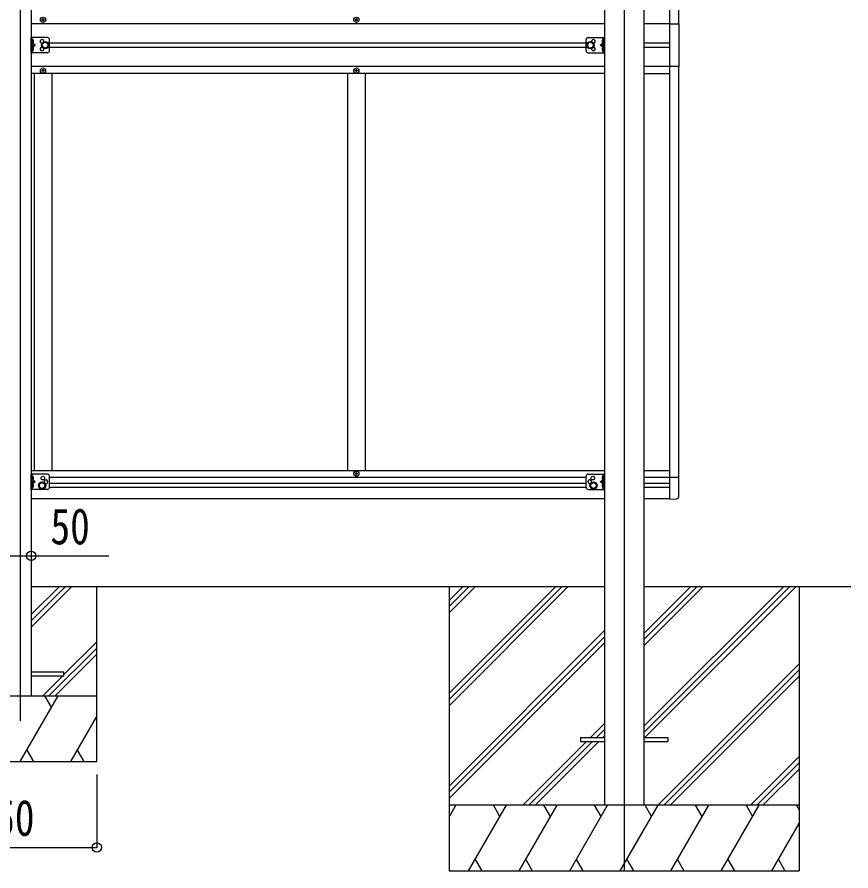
# Model space of a CAD drawing. Units: millimetres, scale not verified. Extents: x -10512 to 10512, y -7425 to 7425.
# Drawn here: x 63 to 1968, y -4631 to -2680 of the extents above; entities that cross this region are included whole.
import ezdxf
from ezdxf.enums import TextEntityAlignment as Align

# ---------------------------------------------------------------- set-up
doc = ezdxf.new("R2010")
doc.units = ezdxf.units.MM
doc.header["$LTSCALE"] = 30
for name, color, linetype in [('0-3_YKK_12', 2, 'Continuous'), ('0-4_YKK_13', 4, 'Continuous'), ('0-5_YKK_A1', 4, 'Continuous'), ('0-6_YKK_D', 6, 'Continuous')]:
    doc.layers.add(name, color=color, linetype=linetype)
doc.styles.add('ＭＳ ゴシック', font='')
doc.styles.get('ＭＳ ゴシック').set_extended_font_data('MS Gothic')

msp = doc.modelspace()

# ---------------------------------------------------------------- linework, layer by layer
at = {"layer": '0-3_YKK_12'}
for p, q in [((1449.94, -1456.26), (1449.94, -4630.66)), ((69.94, -1860.67), (69.94, -4287.53))]:
    msp.add_line(p, q, dxfattribs=at)
at = {"layer": '0-4_YKK_13'}
for p, q in [((120.44, -2685.64), (119.44, -2685.64)), ((123.44, -2686.64), (124.44, -2686.64)), ((836.44, -2685.64), (835.44, -2685.64)), ((839.44, -2686.64), (840.44, -2686.64)), ((94.94, -2761.64), (94.94, -2726.64)), ((131.94, -2726.64), (94.94, -2726.64)), ((97.44, -2761.64), (97.44, -2726.64)), ((1367.74, -2726.64), (1404.74, -2726.64)), ((1402.24, -2761.64), (1402.24, -2726.64)), ((1404.74, -2761.64), (1404.74, -2726.64)), ((97.94, -2739.14), (97.44, -2739.05)), ((97.44, -2744.14), (104.44, -2744.14)), ((97.94, -2731.14), (98.74, -2731.28)), ((97.94, -2739.14), (98.74, -2739)), ((97.94, -2749.14), (98.74, -2749.28)), ((136.94, -2756.64), (136.94, -2731.64)), ((1362.74, -2756.64), (1362.74, -2731.64)), ((1402.24, -2744.14), (1395.24, -2744.14)), ((1401.74, -2731.14), (1400.94, -2731.28)), ((1401.74, -2739.14), (1400.94, -2739)), ((1401.74, -2749.14), (1400.94, -2749.28)), ((1401.74, -2739.14), (1402.24, -2739.05)), ((131.94, -2761.64), (94.94, -2761.64)), ((97.94, -2757.14), (97.44, -2757.05)), ((97.94, -2757.14), (98.74, -2757)), ((1367.74, -2761.64), (1404.74, -2761.64)), ((1401.74, -2757.14), (1400.94, -2757)), ((1401.74, -2757.14), (1402.24, -2757.05)), ((120.44, -2802.64), (119.44, -2802.64)), ((123.44, -2801.64), (124.44, -2801.64)), ((836.44, -2802.64), (835.44, -2802.64)), ((839.44, -2801.64), (840.44, -2801.64)), ((94.94, -3759.14), (94.94, -3724.14)), ((131.94, -3724.14), (94.94, -3724.14)), ((97.44, -3759.14), (97.44, -3724.14)), ((836.44, -3722.64), (835.44, -3722.64)), ((839.44, -3723.64), (840.44, -3723.64)), ((1367.74, -3724.14), (1404.74, -3724.14)), ((1402.24, -3759.14), (1402.24, -3724.14)), ((1404.74, -3759.14), (1404.74, -3724.14)), ((97.94, -3736.64), (97.44, -3736.55)), ((97.44, -3741.64), (104.44, -3741.64)), ((97.94, -3728.64), (98.74, -3728.78)), ((97.94, -3736.64), (98.74, -3736.5)), ((136.94, -3754.14), (136.94, -3729.14)), ((1362.74, -3754.14), (1362.74, -3729.14)), ((1402.24, -3741.64), (1395.24, -3741.64)), ((1401.74, -3728.64), (1400.94, -3728.78)), ((1401.74, -3736.64), (1400.94, -3736.5)), ((1401.74, -3736.64), (1402.24, -3736.55)), ((1574.44, -3731.95), (1553.94, -3731.95)), ((1553.94, -3781.14), (1553.94, -3731.95)), ((1574.44, -3774.85), (1574.44, -3731.95)), ((131.94, -3759.14), (94.94, -3759.14)), ((97.94, -3754.64), (97.44, -3754.55)), ((97.94, -3746.64), (98.74, -3746.78)), ((97.94, -3754.64), (98.74, -3754.5)), ((1367.74, -3759.14), (1404.74, -3759.14)), ((1401.74, -3746.64), (1400.94, -3746.78)), ((1401.74, -3754.64), (1400.94, -3754.5)), ((1401.74, -3754.64), (1402.24, -3754.55)), ((1553.94, -3781.14), (1569.23, -3780.34)), ((94.94, -4184.66), (169.94, -4184.66)), ((1349.94, -4326.16), (1349.94, -4335.16)), ((1349.94, -4326.16), (1404.74, -4326.16)), ((1495.14, -4326.16), (1549.94, -4326.16)), ((1549.94, -4326.16), (1549.94, -4335.16)), ((1349.94, -4335.16), (1404.74, -4335.16)), ((1495.14, -4335.16), (1549.94, -4335.16))]:
    msp.add_line(p, q, dxfattribs=at)
for points in [[(119.44, -2685.64), (119.44, -2686.64), (120.44, -2686.64)], [(122.44, -2684.64), (122.44, -2683.64), (121.44, -2683.64), (121.44, -2684.64)], [(121.44, -2687.64), (121.44, -2688.64), (122.44, -2688.64), (122.44, -2687.64)], [(124.44, -2686.64), (124.44, -2685.64), (123.44, -2685.64)], [(835.44, -2685.64), (835.44, -2686.64), (836.44, -2686.64)], [(838.44, -2684.64), (838.44, -2683.64), (837.44, -2683.64), (837.44, -2684.64)], [(837.44, -2687.64), (837.44, -2688.64), (838.44, -2688.64), (838.44, -2687.64)], [(840.44, -2686.64), (840.44, -2685.64), (839.44, -2685.64)], [(1553.94, -2695.14), (1574.64, -2695.14), (1574.64, -2793.14), (1553.94, -2793.14)], [(97.06, -2735.14), (97.69, -2733.96), (99.92, -2732.84)], [(97.06, -2735.14), (97.69, -2736.33), (99.92, -2737.44)], [(97.94, -2739.14), (97.94, -2731.14), (97.44, -2731.23), (97.44, -2739.05)], [(97.44, -2749.14), (104.44, -2744.14), (97.44, -2739.14)], [(97.94, -2757.14), (97.94, -2749.14), (97.44, -2749.23), (97.44, -2757.05)], [(1402.24, -2749.14), (1395.24, -2744.14), (1402.24, -2739.14)], [(1402.62, -2735.14), (1401.99, -2733.96), (1399.76, -2732.84)], [(1402.62, -2735.14), (1401.99, -2736.33), (1399.76, -2737.44)], [(1401.74, -2739.14), (1401.74, -2731.14), (1402.24, -2731.23), (1402.24, -2739.05)], [(1401.74, -2757.14), (1401.74, -2749.14), (1402.24, -2749.23), (1402.24, -2757.05)], [(97.06, -2753.14), (97.69, -2751.96), (99.92, -2750.84)], [(97.06, -2753.14), (97.69, -2754.33), (99.92, -2755.44)], [(1402.62, -2753.14), (1401.99, -2751.96), (1399.76, -2750.84)], [(1402.62, -2753.14), (1401.99, -2754.33), (1399.76, -2755.44)], [(119.44, -2802.64), (119.44, -2801.64), (120.44, -2801.64)], [(121.44, -2800.64), (121.44, -2799.64), (122.44, -2799.64), (122.44, -2800.64)], [(122.44, -2803.64), (122.44, -2804.64), (121.44, -2804.64), (121.44, -2803.64)], [(124.44, -2801.64), (124.44, -2802.64), (123.44, -2802.64)], [(835.44, -2802.64), (835.44, -2801.64), (836.44, -2801.64)], [(837.44, -2800.64), (837.44, -2799.64), (838.44, -2799.64), (838.44, -2800.64)], [(838.44, -2803.64), (838.44, -2804.64), (837.44, -2804.64), (837.44, -2803.64)], [(840.44, -2801.64), (840.44, -2802.64), (839.44, -2802.64)], [(835.44, -3722.64), (835.44, -3723.64), (836.44, -3723.64)], [(838.44, -3721.64), (838.44, -3720.64), (837.44, -3720.64), (837.44, -3721.64)], [(837.44, -3724.64), (837.44, -3725.64), (838.44, -3725.64), (838.44, -3724.64)], [(840.44, -3723.64), (840.44, -3722.64), (839.44, -3722.64)], [(97.06, -3732.64), (97.69, -3731.46), (99.92, -3730.34)], [(97.06, -3732.64), (97.69, -3733.83), (99.92, -3734.94)], [(97.94, -3736.64), (97.94, -3728.64), (97.44, -3728.73), (97.44, -3736.55)], [(97.44, -3746.64), (104.44, -3741.64), (97.44, -3736.64)], [(1402.24, -3746.64), (1395.24, -3741.64), (1402.24, -3736.64)], [(1402.62, -3732.64), (1401.99, -3731.46), (1399.76, -3730.34)], [(1402.62, -3732.64), (1401.99, -3733.83), (1399.76, -3734.94)], [(1401.74, -3736.64), (1401.74, -3728.64), (1402.24, -3728.73), (1402.24, -3736.55)], [(97.06, -3750.64), (97.69, -3749.46), (99.92, -3748.34)], [(97.06, -3750.64), (97.69, -3751.83), (99.92, -3752.94)], [(97.94, -3754.64), (97.94, -3746.64), (97.44, -3746.73), (97.44, -3754.55)], [(1402.62, -3750.64), (1401.99, -3749.46), (1399.76, -3748.34)], [(1402.62, -3750.64), (1401.99, -3751.83), (1399.76, -3752.94)], [(1401.74, -3754.64), (1401.74, -3746.64), (1402.24, -3746.73), (1402.24, -3754.55)], [(169.94, -4184.66), (169.94, -4176.66), (94.94, -4176.66)]]:
    msp.add_lwpolyline(points, dxfattribs=at)
for points in [[(126.94, -2736.64), (120.44, -2740.39), (120.44, -2747.9), (126.94, -2751.65), (133.44, -2747.9), (133.44, -2740.39)], [(1372.74, -2736.64), (1379.24, -2740.39), (1379.24, -2747.9), (1372.74, -2751.65), (1366.24, -2747.9), (1366.24, -2740.39)], [(119.94, -3742.64), (113.44, -3746.39), (113.44, -3753.9), (119.94, -3757.65), (126.44, -3753.9), (126.44, -3746.39)], [(1379.74, -3742.64), (1386.24, -3746.39), (1386.24, -3753.9), (1379.74, -3757.65), (1373.24, -3753.9), (1373.24, -3746.39)]]:
    msp.add_lwpolyline(points, close=True, dxfattribs=at)
for centre, radius in [((121.94, -2686.14), 5.9), ((837.94, -2686.14), 5.9), ((126.94, -2744.14), 8.5), ((126.94, -2744.14), 7.5), ((126.94, -2744.14), 6.5), ((1372.74, -2744.14), 8.5), ((1372.74, -2744.14), 7.5), ((1372.74, -2744.14), 6.5), ((121.94, -2802.14), 5.9), ((837.94, -2802.14), 5.9), ((837.94, -3723.14), 5.9), ((119.94, -3750.14), 8.5), ((119.94, -3750.14), 7.5), ((119.94, -3750.14), 6.5), ((121.44, -3733.14), 4.25), ((1379.74, -3750.14), 8.5), ((1379.74, -3750.14), 7.5), ((1379.74, -3750.14), 6.5), ((1378.24, -3733.14), 4.25)]:
    msp.add_circle(centre, radius, dxfattribs=at)
for centre, radius, start, end in [((120.44, -2684.64), 1, 270, 0), ((120.44, -2687.64), 1, 0, 90), ((123.44, -2684.64), 1, 180, 270), ((123.44, -2687.64), 1, 90, 180), ((836.44, -2684.64), 1, 270, 0), ((836.44, -2687.64), 1, 0, 90), ((839.44, -2684.64), 1, 180, 270), ((839.44, -2687.64), 1, 90, 180), ((131.94, -2731.64), 5, 0, 90), ((1367.74, -2731.64), 5, 90, 180), ((98.59, -2732.17), 0.9, 32.05588, 80), ((98.59, -2738.11), 0.9, 280, 327.94412), ((98.59, -2750.17), 0.9, 32.05588, 80), ((93.84, -2735.14), 6.5, 327.94412, 32.05588), ((93.84, -2753.14), 6.5, 327.94412, 32.05588), ((119.94, -2735.64), 4.25, 353.70569, 265.23923), ((119.94, -2752.64), 4.25, 94.76077, 6.29431), ((1379.74, -2735.64), 4.25, 274.76077, 186.29431), ((1379.74, -2752.64), 4.25, 173.70569, 85.23923), ((1405.84, -2735.14), 6.5, 147.94412, 212.05588), ((1405.84, -2753.14), 6.5, 147.94412, 212.05588), ((1401.09, -2732.17), 0.9, 100, 147.94412), ((1401.09, -2738.11), 0.9, 212.05588, 260), ((1401.09, -2750.17), 0.9, 100, 147.94412), ((98.59, -2756.11), 0.9, 280, 327.94412), ((131.94, -2756.64), 5, 270, 0), ((1367.74, -2756.64), 5, 180, 270), ((1401.09, -2756.11), 0.9, 212.05588, 260), ((120.44, -2800.64), 1, 270, 0), ((120.44, -2803.64), 1, 0, 90), ((123.44, -2800.64), 1, 180, 270), ((123.44, -2803.64), 1, 90, 180), ((836.44, -2800.64), 1, 270, 0), ((836.44, -2803.64), 1, 0, 90), ((839.44, -2800.64), 1, 180, 270), ((839.44, -2803.64), 1, 90, 180), ((131.94, -3729.14), 5, 0, 90), ((836.44, -3721.64), 1, 270, 0), ((836.44, -3724.64), 1, 0, 90), ((839.44, -3721.64), 1, 180, 270), ((839.44, -3724.64), 1, 90, 180), ((1367.74, -3729.14), 5, 90, 180), ((98.59, -3729.67), 0.9, 32.05588, 80), ((98.59, -3735.61), 0.9, 280, 327.94412), ((93.84, -3732.64), 6.5, 327.94412, 32.05588), ((128.44, -3741.64), 4.25, 252.87654, 197.11996), ((1371.24, -3741.64), 4.25, 342.88004, 287.12346), ((1405.84, -3732.64), 6.5, 147.94412, 212.05588), ((1401.09, -3729.67), 0.9, 100, 147.94412), ((1401.09, -3735.61), 0.9, 212.05588, 260), ((98.59, -3747.67), 0.9, 32.05588, 80), ((98.59, -3753.61), 0.9, 280, 327.94412), ((93.84, -3750.64), 6.5, 327.94412, 32.05588), ((131.94, -3754.14), 5, 270, 0), ((1367.74, -3754.14), 5, 180, 270), ((1405.84, -3750.64), 6.5, 147.94412, 212.05588), ((1401.09, -3747.67), 0.9, 100, 147.94412), ((1401.09, -3753.61), 0.9, 212.05588, 260), ((1568.94, -3774.85), 5.5, 273, 0)]:
    msp.add_arc(centre, radius, start, end, dxfattribs=at)
at = {"layer": '0-5_YKK_A1'}
for p, q in [((1404.74, -1851.66), (1404.74, -4480.66)), ((1495.14, -1851.66), (1495.14, -4480.66)), ((94.94, -1867.66), (94.94, -4230.66)), ((1553.94, -3781.14), (1553.94, -1907.14)), ((1573.94, -1956.34), (1573.94, -2695.14)), ((1404.74, -2695.14), (94.94, -2695.14)), ((1553.94, -2695.14), (1495.14, -2695.14)), ((1362.74, -2739.64), (136.94, -2739.64)), ((136.94, -2748.64), (1362.74, -2748.64)), ((1553.94, -2739.64), (1495.14, -2739.64)), ((1495.14, -2748.64), (1553.94, -2748.64)), ((1404.74, -2793.14), (94.94, -2793.14)), ((1404.74, -2808.64), (94.94, -2808.64)), ((101.94, -2808.64), (101.94, -3716.64)), ((141.94, -2808.64), (141.94, -3716.64)), ((817.94, -2808.64), (817.94, -3716.64)), ((857.94, -2808.64), (857.94, -3716.64)), ((1553.94, -2793.14), (1495.14, -2793.14)), ((1495.14, -2808.64), (1553.94, -2808.64)), ((1573.94, -2793.14), (1573.94, -3731.94)), ((1404.74, -3716.64), (94.94, -3716.64)), ((1553.94, -3716.64), (1495.14, -3716.64)), ((1362.74, -3732.14), (136.94, -3732.14)), ((1553.94, -3732.14), (1495.14, -3732.14)), ((1362.77, -3754.64), (136.92, -3754.64)), ((1362.74, -3745.64), (136.94, -3745.64)), ((1553.94, -3745.64), (1495.14, -3745.64)), ((1553.94, -3754.64), (1495.14, -3754.64)), ((1404.74, -3780.64), (94.94, -3780.64)), ((1553.94, -3780.64), (1495.14, -3780.64)), ((94.94, -3980.66), (1404.74, -3980.66)), ((94.94, -4073.42), (187.71, -3980.66)), ((94.94, -4059.28), (173.56, -3980.66)), ((94.94, -4045.14), (159.42, -3980.66)), ((244.94, -4380.66), (244.94, -3980.66)), ((1049.74, -3980.66), (1049.74, -4630.66)), ((1049.74, -4224.84), (1293.92, -3980.66)), ((1049.74, -4238.98), (1308.06, -3980.66)), ((1049.74, -4253.12), (1322.2, -3980.66)), ((1049.74, -4040.99), (1110.07, -3980.66)), ((1049.74, -4026.85), (1095.93, -3980.66)), ((1049.74, -4012.71), (1081.79, -3980.66)), ((1494.94, -4300.14), (1814.42, -3980.66)), ((1494.94, -4314.28), (1828.56, -3980.66)), ((1494.94, -4116.29), (1630.57, -3980.66)), ((1494.94, -4102.15), (1616.43, -3980.66)), ((1494.94, -4088.01), (1602.29, -3980.66)), ((1495.14, -3980.66), (1967.98, -3980.66)), ((1497.2, -4326.16), (1842.7, -3980.66)), ((1849.74, -3980.66), (1849.74, -4630.66)), ((1049.74, -4436.97), (1404.54, -4082.17)), ((1049.74, -4451.11), (1404.54, -4096.31)), ((169.94, -4182.27), (244.94, -4107.27)), ((1049.74, -4465.25), (1404.54, -4110.46)), ((135.69, -4230.66), (244.94, -4121.42)), ((149.84, -4230.66), (244.94, -4135.56)), ((1526.55, -4480.66), (1849.74, -4157.47)), ((1540.69, -4480.66), (1849.74, -4171.61)), ((121.55, -4230.66), (167.55, -4184.66)), ((1554.83, -4480.66), (1849.74, -4185.75)), ((-105.06, -4230.66), (244.94, -4230.66)), ((69.94, -4380.66), (156.55, -4230.66)), ((141.55, -4256.64), (126.54, -4230.66)), ((185.41, -4380.66), (244.94, -4277.56)), ((1372.68, -4326.16), (1404.54, -4294.3)), ((1386.82, -4326.16), (1404.54, -4308.44)), ((1400.97, -4326.16), (1404.74, -4322.39)), ((1218.18, -4480.66), (1363.68, -4335.16)), ((1232.32, -4480.66), (1377.82, -4335.16)), ((1246.47, -4480.66), (1391.97, -4335.16)), ((84.94, -4354.68), (99.94, -4380.66)), ((200.41, -4354.68), (215.41, -4380.66)), ((1738.68, -4480.66), (1849.74, -4369.6)), ((-105.06, -4380.66), (244.94, -4380.66)), ((1752.82, -4480.66), (1849.74, -4383.74)), ((1766.97, -4480.66), (1849.74, -4397.89)), ((1849.74, -4480.66), (1049.74, -4480.66)), ((1049.74, -4508.16), (1065.62, -4480.66)), ((1094.49, -4630.66), (1181.09, -4480.66)), ((1166.09, -4506.64), (1151.09, -4480.66)), ((1209.96, -4630.66), (1296.56, -4480.66)), ((1281.56, -4506.64), (1266.56, -4480.66)), ((1325.43, -4630.66), (1412.03, -4480.66)), ((1397.03, -4506.64), (1382.03, -4480.66)), ((1440.9, -4630.66), (1527.5, -4480.66)), ((1512.5, -4506.64), (1497.5, -4480.66)), ((1556.37, -4630.66), (1642.97, -4480.66)), ((1627.97, -4506.64), (1612.97, -4480.66)), ((1671.84, -4630.66), (1758.44, -4480.66)), ((1728.44, -4480.66), (1743.44, -4506.64)), ((1843.91, -4480.66), (1849.74, -4490.76)), ((1787.31, -4630.66), (1849.74, -4522.52)), ((1109.49, -4604.68), (1124.48, -4630.66)), ((1224.96, -4604.68), (1239.95, -4630.66)), ((1340.43, -4604.68), (1355.43, -4630.66)), ((1455.9, -4604.68), (1470.9, -4630.66)), ((1571.37, -4604.68), (1586.37, -4630.66)), ((1686.84, -4604.68), (1701.84, -4630.66)), ((1802.31, -4604.68), (1817.3, -4630.66)), ((1049.74, -4630.66), (1849.74, -4630.66))]:
    msp.add_line(p, q, dxfattribs=at)
at = {"layer": '0-6_YKK_D'}
for p, q in [((244.94, -4410.66), (244.94, -4577.93)), ((-105.06, -4576.93), (244.94, -4576.93))]:
    msp.add_line(p, q, dxfattribs=at)
msp.add_lwpolyline([(44.94, -3910.95), (94.94, -3910.95), (272.77, -3910.95)], dxfattribs=at)
for centre in [(94.94, -3910.95), (244.94, -4576.93)]:
    msp.add_circle(centre, 10.62, dxfattribs=at)

# ---------------------------------------------------------------- texts
at = {"layer": '0-6_YKK_D', "style": 'ＭＳ ゴシック', "width": 0.8}
for s, p in [('50', (139.11, -3909.28)), ('350', (-32.06, -4575.27))]:
    msp.add_text(s, height=82.48, dxfattribs=at).set_placement(p, align=Align.BOTTOM_LEFT)

doc.saveas('drawing.dxf')
